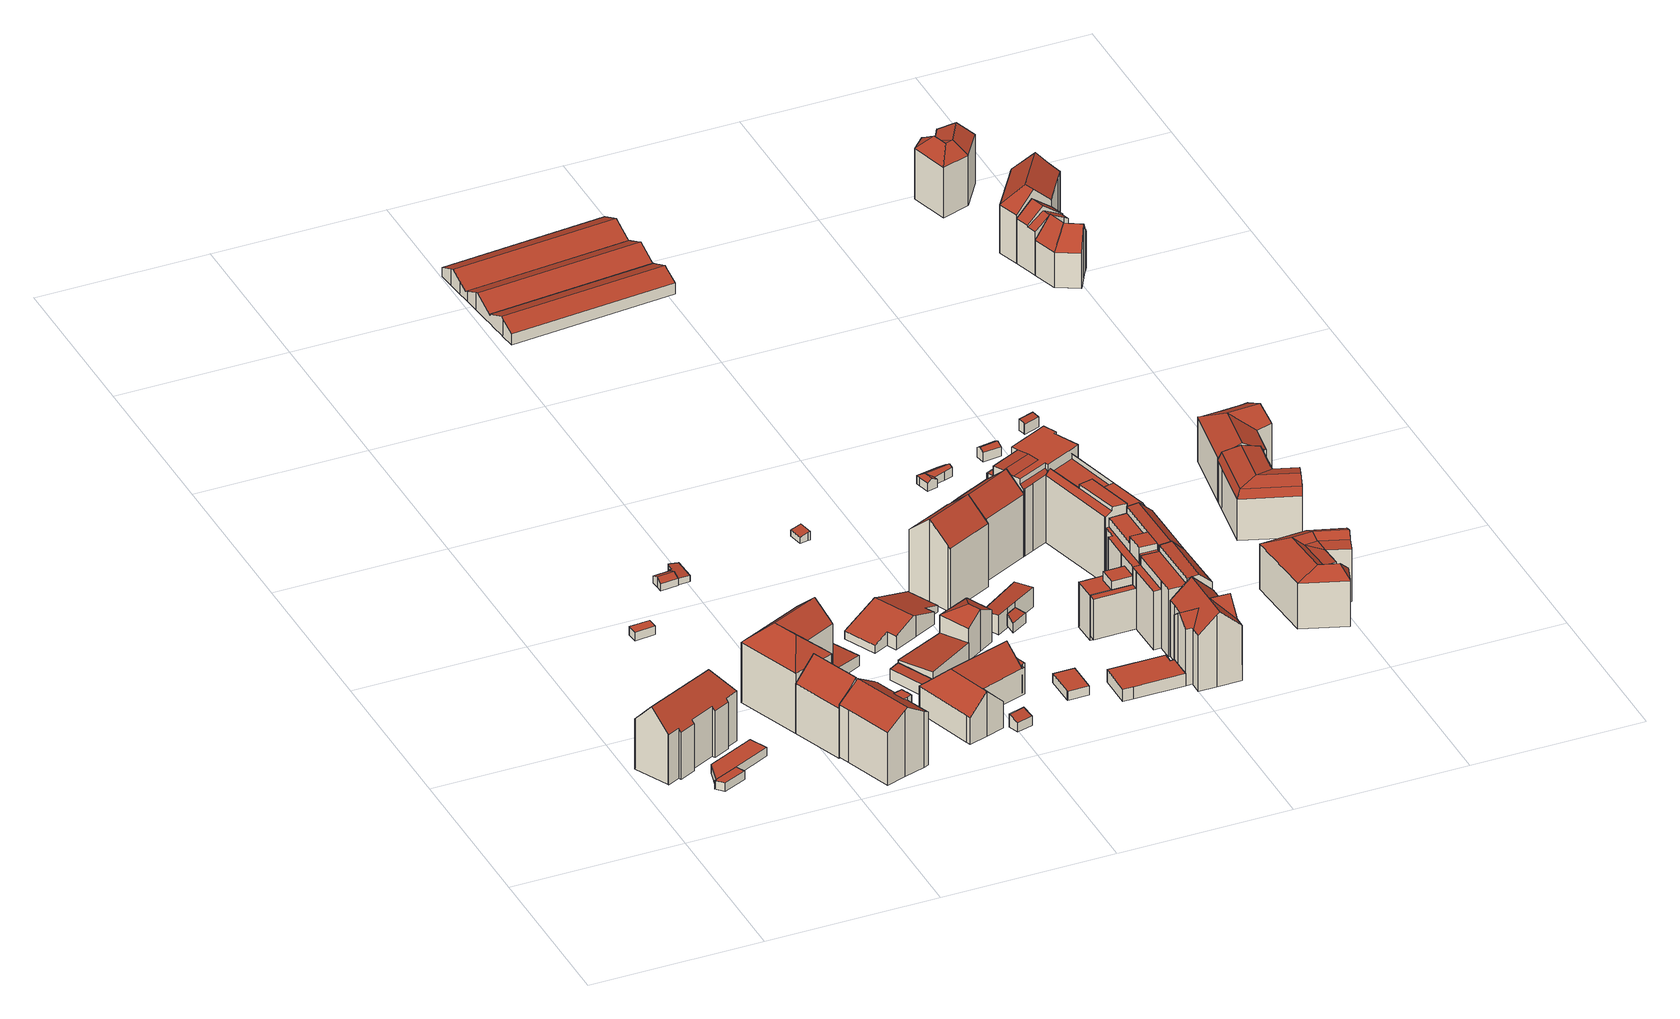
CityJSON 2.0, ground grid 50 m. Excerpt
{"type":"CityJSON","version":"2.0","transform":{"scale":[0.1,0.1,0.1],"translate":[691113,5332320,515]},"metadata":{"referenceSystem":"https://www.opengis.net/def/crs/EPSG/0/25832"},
"CityObjects":{
"building1":{"type":"Building","attributes":{"Gemeindeschluessel":"09162000","HoeheDach":"520.794","HoeheGrund":"518.160","Methode":"1000","NiedrigsteTraufeDesGebaeudes":"520.794","Geometrietyp2DReferenz":"3000","function":"31001_2000","roofType":"1000","measuredHeight":2.63},"geometry":[{"type":"MultiSurface","lod":"2","boundaries":[[[0,1,2,3]],[[4,5,6,0,3]],[[4,7,8,5]],[[6,9,1,0]],[[2,1,9,8,7]],[[5,8,9,6]],[[3,2,7,4]]],"semantics":{"surfaces":[{"type":"WallSurface"},{"type":"GroundSurface"},{"type":"RoofSurface"}],"values":[0,1,0,0,2,0,0]}}]},
"building2":{"type":"Building","attributes":{"Gemeindeschluessel":"09162000","HoeheDach":"539.740","HoeheGrund":"517.800","Methode":"2000","NiedrigsteTraufeDesGebaeudes":"532.328","Geometrietyp2DReferenz":"3000","function":"31001_1000","roofType":"3200","measuredHeight":21.94,"storeysAboveGround":5},"geometry":[{"type":"MultiSurface","lod":"2","boundaries":[[[10,11,12,13]],[[14,15,16,17]],[[18,19,20,21]],[[22,23,11,10]],[[24,25,26,27]],[[28,29,30,31]],[[32,33,34,35]],[[36,37,38,39]],[[38,37,40,41,30,29,42,32,35,43,12,11,23]],[[44,45,46,34,33]],[[21,20,25,24]],[[47,44,33,32]],[[48,49,15,14]],[[17,16,19,18]],[[43,35,34,46,50,26,25,20,19,16,15,49]],[[38,23,22,39]],[[51,41,40,52]],[[47,32,42,53]],[[54,50,46,45]],[[42,29,28,53]],[[28,31,51,52,36,39,22,10,13,48,14,17,18,21,24,27,54,45,44,47,53]],[[48,13,12,43,49]],[[30,41,51,31]],[[40,37,36,52]],[[27,26,50,54]]],"semantics":{"surfaces":[{"type":"WallSurface"},{"type":"RoofSurface"},{"type":"GroundSurface"}],"values":[0,0,0,0,0,0,1,0,1,0,0,0,0,0,1,0,0,0,0,0,2,0,0,0,0]}}]},
"building3":{"type":"Building","attributes":{"Gemeindeschluessel":"09162000","HoeheDach":"520.698","HoeheGrund":"517.970","Methode":"1000","NiedrigsteTraufeDesGebaeudes":"520.698","Geometrietyp2DReferenz":"3000","function":"31001_2000","roofType":"1000","measuredHeight":2.73},"geometry":[{"type":"MultiSurface","lod":"2","boundaries":[[[55,56,57,58]],[[59,57,56,60,61]],[[58,57,59,62]],[[63,61,60,64]],[[64,60,56,55]],[[63,64,55,58,62]],[[62,59,61,63]]],"semantics":{"surfaces":[{"type":"WallSurface"},{"type":"RoofSurface"},{"type":"GroundSurface"}],"values":[0,1,0,0,0,2,0]}}]},
"building4":{"type":"Building","attributes":{"Gemeindeschluessel":"09162000","HoeheDach":"520.547","HoeheGrund":"517.800","Methode":"1000","NiedrigsteTraufeDesGebaeudes":"520.547","Geometrietyp2DReferenz":"3000","function":"31001_2523","roofType":"1000","measuredHeight":2.75},"geometry":[{"type":"MultiSurface","lod":"2","boundaries":[[[65,66,67,68,69]],[[68,70,71,69]],[[71,70,72,73,74]],[[66,73,72,67]],[[69,71,74,65]],[[67,72,70,68]],[[65,74,73,66]]],"semantics":{"surfaces":[{"type":"GroundSurface"},{"type":"WallSurface"},{"type":"RoofSurface"}],"values":[0,1,2,1,1,1,1]}}]},
"building5":{"type":"Building","attributes":{"Gemeindeschluessel":"09162000","HoeheDach":"538.974","HoeheGrund":"517.140","Methode":"1000","NiedrigsteTraufeDesGebaeudes":"532.515","Geometrietyp2DReferenz":"3000","function":"31001_1000","roofType":"3100","measuredHeight":21.83,"storeysAboveGround":4},"geometry":[{"type":"MultiSurface","lod":"2","boundaries":[[[75,76,77,78,79]],[[80,81,82,83]],[[83,82,84,85]],[[86,79,78,87]],[[86,84,82,81,75,79]],[[76,75,81,80]],[[88,85,84,86,87]],[[78,77,88,87]],[[88,77,76,80,83,85]]],"semantics":{"surfaces":[{"type":"WallSurface"},{"type":"RoofSurface"},{"type":"GroundSurface"}],"values":[0,0,0,1,1,0,0,0,2]}}]},
"building6":{"type":"Building","attributes":{"Gemeindeschluessel":"09162000","HoeheDach":"538.640","HoeheGrund":"517.460","Methode":"2000","NiedrigsteTraufeDesGebaeudes":"520.430","Geometrietyp2DReferenz":"3000","function":"31001_1000","roofType":"3100","measuredHeight":21.18,"storeysAboveGround":5},"geometry":[{"type":"MultiSurface","lod":"2","boundaries":[[[89,90,91]],[[92,93,94,95]],[[96,97,90,89,98]],[[99,100,101,102]],[[103,104,105,106]],[[107,108,109,110]],[[95,101,100,92]],[[111,104,112]],[[106,105,113,114]],[[115,116,90,97]],[[117,118,119,120]],[[96,98,121,122]],[[91,90,116,123,94,93,113,105,104,111]],[[124,122,121,125,126]],[[127,123,116,115]],[[124,126,128,129]],[[129,128,130,131]],[[110,109,132,133]],[[134,125,121,98,89,91,111,112,132,109,108,135,136,137]],[[134,119,118,130,128,126,125]],[[127,115,97,96,122,124,129,131,117,120,138,139,140,107,110,133,103,106,114,99,102]],[[139,136,135,140]],[[140,135,108,107]],[[99,114,113,93,92,100]],[[138,137,136,139]],[[103,133,132,112,104]],[[131,130,118,117]],[[138,120,119,134,137]],[[127,102,101,95,94,123]]],"semantics":{"surfaces":[{"type":"WallSurface"},{"type":"RoofSurface"},{"type":"GroundSurface"}],"values":[0,0,0,0,0,0,1,0,0,0,0,0,1,0,0,0,0,0,1,1,2,0,0,0,0,0,0,0,0]}}]},
"building7":{"type":"Building","attributes":{"Gemeindeschluessel":"09162000","HoeheDach":"541.500","HoeheGrund":"517.080","Methode":"2000","NiedrigsteTraufeDesGebaeudes":"535.804","Geometrietyp2DReferenz":"3000","function":"31001_1000","roofType":"3200","measuredHeight":24.42,"storeysAboveGround":5},"geometry":[{"type":"MultiSurface","lod":"2","boundaries":[[[141,142,143,144,145,146,147]],[[148,142,141,149]],[[150,151,152,153]],[[144,154,155,145]],[[76,156,143,142,148]],[[146,145,155,157,158]],[[153,152,77,149]],[[141,147,153,149]],[[151,150,159,160]],[[154,144,143,156]],[[147,161,159,150,153]],[[162,163,158,157]],[[164,160,159,161,165]],[[155,154,156,76,77,152,151,160,164,162,157]],[[164,165,163,162]],[[76,148,149,77]],[[147,146,158,163,165,161]]],"semantics":{"surfaces":[{"type":"RoofSurface"},{"type":"WallSurface"},{"type":"GroundSurface"}],"values":[0,0,1,1,1,1,1,0,1,1,0,1,1,2,1,1,0]}}]},
"building8":{"type":"Building","attributes":{"Gemeindeschluessel":"09162000","HoeheDach":"520.175","HoeheGrund":"517.110","Methode":"1000","NiedrigsteTraufeDesGebaeudes":"519.291","Geometrietyp2DReferenz":"3000","function":"31001_2000","roofType":"3100","measuredHeight":3.06,"storeysAboveGround":1},"geometry":[{"type":"MultiSurface","lod":"2","boundaries":[[[166,167,168,169]],[[169,168,170,171]],[[171,170,172,173]],[[174,175,176,177]],[[173,172,175,174]],[[175,168,167,176]],[[173,174,177,166,169,171]],[[172,170,168,175]],[[177,176,167,166]]],"semantics":{"surfaces":[{"type":"WallSurface"},{"type":"RoofSurface"},{"type":"GroundSurface"}],"values":[0,0,0,0,0,1,2,1,0]}}]},
"building9":{"type":"Building","attributes":{"Gemeindeschluessel":"09162000","HoeheDach":"520.482","HoeheGrund":"517.194","Methode":"1000","NiedrigsteTraufeDesGebaeudes":"520.482","Geometrietyp2DReferenz":"3000","function":"51009_1610","roofType":"1000","measuredHeight":3.29},"geometry":[{"type":"MultiSurface","lod":"2","boundaries":[[[178,179,180,181,182,183,184]],[[178,185,186,179]],[[182,187,188,183]],[[180,189,190,181]],[[191,188,187,190,189,186,185]],[[183,188,191,184]],[[184,191,185,178]],[[181,190,187,182]],[[179,186,189,180]]],"semantics":{"surfaces":[{"type":"GroundSurface"},{"type":"WallSurface"},{"type":"RoofSurface"}],"values":[0,1,1,1,2,1,1,1,1]}}]},
"building10":{"type":"Building","attributes":{"Gemeindeschluessel":"09162000","HoeheDach":"519.449","HoeheGrund":"517.340","Methode":"1000","NiedrigsteTraufeDesGebaeudes":"519.049","Geometrietyp2DReferenz":"3000","function":"31001_2000","roofType":"1000","measuredHeight":2.11,"storeysAboveGround":1},"geometry":[{"type":"MultiSurface","lod":"2","boundaries":[[[192,193,194,195,196,197,198,199,200,201,202]],[[203,204,202,201,200,205]],[[193,206,207,194]],[[208,209,205,200,199,198]],[[195,210,211,196]],[[197,212,208,198]],[[196,211,212,197]],[[194,207,210,195]],[[202,204,213,192]],[[192,213,206,193]],[[210,207,206,213,204,203,205,209,208,212,211]]],"semantics":{"surfaces":[{"type":"GroundSurface"},{"type":"WallSurface"},{"type":"RoofSurface"}],"values":[0,1,1,1,1,1,1,1,1,1,2]}}]},
"building11":{"type":"Building","attributes":{"Gemeindeschluessel":"09162000","HoeheDach":"520.287","HoeheGrund":"516.300","Methode":"2000","NiedrigsteTraufeDesGebaeudes":"519.603","Geometrietyp2DReferenz":"3000","function":"51009_1610","roofType":"1000","measuredHeight":3.99},"geometry":[{"type":"MultiSurface","lod":"2","boundaries":[[[214,215,216,217,218]],[[216,219,220,217]],[[215,221,219,216]],[[222,220,219,221,223]],[[218,222,223,214]],[[217,220,222,218]],[[214,223,221,215]]],"semantics":{"surfaces":[{"type":"GroundSurface"},{"type":"WallSurface"},{"type":"RoofSurface"}],"values":[0,1,1,2,1,1,1]}}]},
"building12":{"type":"Building","attributes":{"Gemeindeschluessel":"09162000","HoeheDach":"519.762","HoeheGrund":"516.045","Methode":"1000","NiedrigsteTraufeDesGebaeudes":"519.467","Geometrietyp2DReferenz":"3000","function":"51009_1610","roofType":"1000","measuredHeight":3.72},"geometry":[{"type":"MultiSurface","lod":"2","boundaries":[[[224,225,226,227]],[[227,226,228,229]],[[230,231,229,228]],[[229,231,224,227]],[[230,228,226,225]],[[231,230,225,224]]],"semantics":{"surfaces":[{"type":"WallSurface"},{"type":"GroundSurface"},{"type":"RoofSurface"}],"values":[0,0,0,1,2,0]}}]},
"building13":{"type":"Building","attributes":{"Gemeindeschluessel":"09162000","HoeheDach":"531.100","HoeheGrund":"517.111","Methode":"2000","NiedrigsteTraufeDesGebaeudes":"525.300","Geometrietyp2DReferenz":"3000","function":"31001_1000","roofType":"3100","measuredHeight":13.99,"storeysAboveGround":3},"geometry":[{"type":"MultiSurface","lod":"2","boundaries":[[[232,233,234,235]],[[236,237,238,239,240]],[[241,242,243,244,245,234,233,246,247,248,249]],[[250,244,243,251]],[[252,253,254,255,256,257]],[[241,249,258,259,260]],[[261,245,244,250]],[[262,263,264,265]],[[252,266,240,239,238,253]],[[267,255,254,268]],[[269,270,252,257]],[[253,238,260,259]],[[238,237,271,242,241,260]],[[269,257,256,272]],[[273,248,247,274]],[[253,259,258,275,276,264,263,254]],[[236,240,266,277]],[[237,236,277,270,269,272,267,268,262,265,278,279,273,274,280,232,235,261,250,251,271]],[[274,247,246,280]],[[265,264,276,278]],[[251,243,242,271]],[[277,266,252,270]],[[273,279,275,258,249,248]],[[280,246,233,232]],[[263,262,268,254]],[[255,267,272,256]],[[278,276,275,279]],[[235,234,245,261]]],"semantics":{"surfaces":[{"type":"WallSurface"},{"type":"RoofSurface"},{"type":"GroundSurface"}],"values":[0,0,1,0,1,0,0,0,1,0,0,1,0,0,0,1,0,2,0,0,0,0,0,0,0,0,0,0]}}]},
"building14":{"type":"Building","attributes":{"Gemeindeschluessel":"09162000","HoeheDach":"521.209","HoeheGrund":"517.230","Methode":"1000","NiedrigsteTraufeDesGebaeudes":"520.089","Geometrietyp2DReferenz":"3000","function":"31001_2000","roofType":"2100","measuredHeight":3.98},"geometry":[{"type":"MultiSurface","lod":"2","boundaries":[[[281,282,283,284]],[[285,286,287,288]],[[288,287,282,281]],[[284,285,288,281]],[[284,283,286,285]],[[282,287,286,283]]],"semantics":{"surfaces":[{"type":"WallSurface"},{"type":"GroundSurface"},{"type":"RoofSurface"}],"values":[0,0,0,1,0,2]}}]},
"building15":{"type":"Building","attributes":{"Gemeindeschluessel":"09162000","HoeheDach":"522.174","HoeheGrund":"516.350","Methode":"2000","NiedrigsteTraufeDesGebaeudes":"520.690","Geometrietyp2DReferenz":"3000","function":"31001_2000","roofType":"1000","measuredHeight":5.82},"geometry":[{"type":"MultiSurface","lod":"2","boundaries":[[[289,290,291,292]],[[289,292,293,294]],[[290,289,294,295]],[[291,290,295,296]],[[296,293,292,291]],[[295,294,293,296]]],"semantics":{"surfaces":[{"type":"WallSurface"},{"type":"RoofSurface"},{"type":"GroundSurface"}],"values":[0,1,0,2,0,0]}}]},
"building16":{"type":"Building","attributes":{"Gemeindeschluessel":"09162000","HoeheDach":"523.506","HoeheGrund":"516.670","Methode":"2000","NiedrigsteTraufeDesGebaeudes":"518.703","Geometrietyp2DReferenz":"3000","function":"31001_9998","roofType":"3100","measuredHeight":6.84},"geometry":[{"type":"MultiSurface","lod":"2","boundaries":[[[297,298,299,300,301,302]],[[303,298,297,304]],[[304,297,302,305]],[[306,307,308,309]],[[310,305,302,301,311]],[[312,313,310,311]],[[312,311,301,300,314,308,307,315]],[[313,312,315,316]],[[307,306,316,315]],[[306,309,317,318,303,304,305,310,313,316]],[[309,308,314,317]],[[318,299,298,303]],[[318,317,314,300,299]]],"semantics":{"surfaces":[{"type":"RoofSurface"},{"type":"WallSurface"},{"type":"GroundSurface"}],"values":[0,1,1,1,1,1,0,1,1,2,1,1,1]}}]},
"building17":{"type":"Building","attributes":{"Gemeindeschluessel":"09162000","HoeheDach":"519.947","HoeheGrund":"517.290","Methode":"1000","NiedrigsteTraufeDesGebaeudes":"519.219","Geometrietyp2DReferenz":"3000","function":"31001_2000","roofType":"2100","measuredHeight":2.66,"storeysAboveGround":1},"geometry":[{"type":"MultiSurface","lod":"2","boundaries":[[[319,320,321,322]],[[322,323,324,325,326,319]],[[320,327,328,329,330,321]],[[325,328,327,326]],[[324,329,328,325]],[[326,327,320,319]],[[322,321,330,323]],[[323,330,329,324]]],"semantics":{"surfaces":[{"type":"WallSurface"},{"type":"GroundSurface"},{"type":"RoofSurface"}],"values":[0,1,2,0,0,0,0,0]}}]},
"building18":{"type":"Building","attributes":{"Gemeindeschluessel":"09162000","HoeheDach":"529.580","HoeheGrund":"516.630","Methode":"2000","NiedrigsteTraufeDesGebaeudes":"526.435","Geometrietyp2DReferenz":"3000","function":"31001_9998","roofType":"3200","measuredHeight":12.95,"storeysAboveGround":2},"geometry":[{"type":"MultiSurface","lod":"2","boundaries":[[[331,332,333,334,335]],[[336,337,338,339,340]],[[332,341,342,333]],[[339,338,342]],[[331,343,341,332]],[[331,335,336,340,343]],[[336,335,334,337]],[[341,343,340,339,342]],[[337,334,333,342,338]]],"semantics":{"surfaces":[{"type":"GroundSurface"},{"type":"RoofSurface"},{"type":"WallSurface"}],"values":[0,1,2,1,2,2,2,1,2]}}]},
"building19":{"type":"Building","attributes":{"Gemeindeschluessel":"09162000","HoeheDach":"519.732","HoeheGrund":"516.910","Methode":"1000","NiedrigsteTraufeDesGebaeudes":"519.732","Geometrietyp2DReferenz":"3000","function":"31001_2000","roofType":"1000","measuredHeight":2.82},"geometry":[{"type":"MultiSurface","lod":"2","boundaries":[[[344,345,346,347]],[[348,349,350,351]],[[352,353,345,344]],[[351,350,353,352]],[[347,346,349,348]],[[352,344,347,348,351]],[[350,349,346,345,353]]],"semantics":{"surfaces":[{"type":"WallSurface"},{"type":"GroundSurface"},{"type":"RoofSurface"}],"values":[0,0,0,0,0,1,2]}}]},
"building20":{"type":"Building","attributes":{"Gemeindeschluessel":"09162000","HoeheDach":"542.150","HoeheGrund":"516.320","Methode":"2000","NiedrigsteTraufeDesGebaeudes":"535.943","Geometrietyp2DReferenz":"3000","function":"31001_1000","roofType":"3100","measuredHeight":25.83,"storeysAboveGround":4},"geometry":[{"type":"MultiSurface","lod":"2","boundaries":[[[354,355,356,357]],[[358,359,360,361]],[[362,363,364,355,354]],[[365,366,367,359,358]],[[359,367,364,363,368,369,370,360]],[[371,369,368,372]],[[362,354,357,373,365,358,361,374,371,372]],[[372,368,363,362]],[[374,370,369,371]],[[366,375,356,355,364,367]],[[361,360,370,374]],[[373,375,366,365]],[[357,356,375,373]]],"semantics":{"surfaces":[{"type":"WallSurface"},{"type":"RoofSurface"},{"type":"GroundSurface"}],"values":[0,0,0,0,1,0,2,0,0,1,0,0,0]}}]},
"building21":{"type":"Building","attributes":{"Gemeindeschluessel":"09162000","HoeheDach":"520.926","HoeheGrund":"517.280","Methode":"1000","NiedrigsteTraufeDesGebaeudes":"520.334","Geometrietyp2DReferenz":"3000","function":"31001_2000","roofType":"2100","measuredHeight":3.65},"geometry":[{"type":"MultiSurface","lod":"2","boundaries":[[[376,377,378,379]],[[380,381,382,383]],[[383,382,377,376]],[[379,378,381,380]],[[380,383,376,379]],[[378,377,382,381]]],"semantics":{"surfaces":[{"type":"WallSurface"},{"type":"GroundSurface"},{"type":"RoofSurface"}],"values":[0,0,0,0,1,2]}}]},
"building22":{"type":"Building","attributes":{"Gemeindeschluessel":"09162000","HoeheDach":"522.579","HoeheGrund":"516.540","Methode":"1000","NiedrigsteTraufeDesGebaeudes":"521.618","Geometrietyp2DReferenz":"3000","function":"31001_2000","roofType":"1000","measuredHeight":6.04},"geometry":[{"type":"MultiSurface","lod":"2","boundaries":[[[384,385,386,387]],[[388,389,390,391]],[[387,386,389,388]],[[392,393,384,387,388,391]],[[394,395,390,389,386,385]],[[385,384,393,394]],[[391,390,395,392]],[[394,393,392,395]]],"semantics":{"surfaces":[{"type":"WallSurface"},{"type":"GroundSurface"},{"type":"RoofSurface"}],"values":[0,0,0,1,2,0,0,0]}}]},
"building23":{"type":"Building","attributes":{"Gemeindeschluessel":"09162000","HoeheDach":"521.200","HoeheGrund":"517.410","Methode":"2000","NiedrigsteTraufeDesGebaeudes":"521.200","Geometrietyp2DReferenz":"3000","function":"31001_9998","roofType":"1000","measuredHeight":3.79,"storeysAboveGround":2},"geometry":[{"type":"MultiSurface","lod":"2","boundaries":[[[396,397,398,399]],[[400,401,402,403]],[[404,405,406,407]],[[405,408,409,406]],[[401,404,407,402]],[[401,400,410,397,396,408,405,404]],[[410,400,403,411]],[[408,396,399,409]],[[407,406,409,399,398,411,403,402]],[[397,410,411,398]]],"semantics":{"surfaces":[{"type":"WallSurface"},{"type":"RoofSurface"},{"type":"GroundSurface"}],"values":[0,0,0,0,0,1,0,0,2,0]}}]},
"building24":{"type":"Building","attributes":{"Gemeindeschluessel":"09162000","HoeheDach":"542.010","HoeheGrund":"517.360","Methode":"2000","NiedrigsteTraufeDesGebaeudes":"535.923","Geometrietyp2DReferenz":"3000","function":"31001_1000","roofType":"3100","measuredHeight":24.65,"storeysAboveGround":4},"geometry":[{"type":"MultiSurface","lod":"2","boundaries":[[[412,413,414,415,416,417,418]],[[419,412,418,420]],[[412,419,421,413]],[[422,423,424,425]],[[420,418,417,426]],[[427,428,429,430]],[[414,431,432,433,415]],[[425,424,428,427]],[[431,414,413,421]],[[431,421,419,420,426,422,425,427,430,432]],[[422,426,417,416,423]],[[430,429,433,432]],[[433,429,428,424,423,416,415]]],"semantics":{"surfaces":[{"type":"RoofSurface"},{"type":"WallSurface"},{"type":"GroundSurface"}],"values":[0,1,1,1,1,1,1,1,1,2,1,1,0]}}]},
"building25":{"type":"Building","attributes":{"Gemeindeschluessel":"09162000","HoeheDach":"522.910","HoeheGrund":"517.130","Methode":"2000","NiedrigsteTraufeDesGebaeudes":"519.643","Geometrietyp2DReferenz":"3000","function":"31001_2000","roofType":"3100","measuredHeight":5.78},"geometry":[{"type":"MultiSurface","lod":"2","boundaries":[[[434,435,436,437]],[[438,439,440,441]],[[442,443,444,445,446,447]],[[448,449,450,451]],[[452,453,454,455,450,449]],[[456,457,458,459,460,461,462,463]],[[464,465,466,467]],[[467,466,439,438]],[[468,448,451,469,459,458]],[[470,471,472,473,474,475,476,453,452,449,448,468,458,457,477]],[[478,479,442,447,465,464]],[[477,457,456,480]],[[476,436,435,481,454,453]],[[482,480,456,463,443,442,479]],[[465,447,446,440,439,466]],[[469,451,450,455,483,484,485,486,487,460,459]],[[444,462,461,488,489,490,445]],[[443,463,462,444]],[[481,491,492,483,455,454]],[[437,475,474,473,472,471,470,477,480,482,479,478,464,467,438,441,493,490,489,488,487,486,485,484,483,492,491,434]],[[437,436,476,475]],[[445,490,493,441,440,446]],[[491,481,435,434]],[[488,461,460,487]]],"semantics":{"surfaces":[{"type":"WallSurface"},{"type":"RoofSurface"},{"type":"GroundSurface"}],"values":[0,0,1,0,1,1,0,0,1,0,0,0,1,0,1,0,0,0,0,2,0,0,0,0]}}]},
"building26":{"type":"Building","attributes":{"Gemeindeschluessel":"09162000","HoeheDach":"540.110","HoeheGrund":"516.847","Methode":"2000","NiedrigsteTraufeDesGebaeudes":"529.368","Geometrietyp2DReferenz":"3000","function":"31001_1000","roofType":"3100","measuredHeight":23.26},"geometry":[{"type":"MultiSurface","lod":"2","boundaries":[[[494,495,496,497,498]],[[499,500,501,502,503,504]],[[494,505,506,495]],[[507,508,509,510,505,494,498]],[[511,512,503,513,514]],[[515,516,497,499,504]],[[507,516,515,512,511,517,518,519,508]],[[518,501,500,496,495,506,520,521,519]],[[513,503,502,522]],[[518,517,523,522,502,501]],[[499,497,496,500]],[[519,521,509,508]],[[515,504,503,512]],[[510,520,506,505]],[[509,521,520,510]],[[513,522,523,514]],[[511,514,523,517]],[[507,498,497,516]]],"semantics":{"surfaces":[{"type":"RoofSurface"},{"type":"WallSurface"},{"type":"GroundSurface"}],"values":[0,0,1,1,1,1,2,1,1,1,1,1,1,0,0,0,1,1]}}]},
"building27":{"type":"Building","attributes":{"Gemeindeschluessel":"09162000","HoeheDach":"540.524","HoeheGrund":"517.420","Methode":"2000","NiedrigsteTraufeDesGebaeudes":"534.578","Geometrietyp2DReferenz":"3000","function":"31001_9998","roofType":"3100","measuredHeight":23.1,"storeysAboveGround":4},"geometry":[{"type":"MultiSurface","lod":"2","boundaries":[[[406,409,524,525,526]],[[527,528,529,530]],[[406,526,531,407]],[[532,533,407,531]],[[534,535,536,537,409,406,407,533,538,539,540,527,530]],[[541,525,524,542,543]],[[538,533,532,544,545]],[[541,544,532,531,526,525]],[[527,540,546,547,528]],[[537,536,548,543,542]],[[524,409,537,542]],[[549,550,551]],[[535,552,548,536]],[[539,553,546,540]],[[534,530,529,554,550,549,555]],[[549,551,554,529,528,547,556,555]],[[550,554,551]],[[538,545,553,539]],[[547,546,553,545,544,541,543,548,552,556]],[[535,534,555,556,552]]],"semantics":{"surfaces":[{"type":"WallSurface"},{"type":"GroundSurface"},{"type":"RoofSurface"}],"values":[0,0,0,0,1,2,0,2,0,0,0,2,0,0,0,2,2,0,2,0]}}]},
"building28":{"type":"Building","attributes":{"Gemeindeschluessel":"09162000","HoeheDach":"540.111","HoeheGrund":"515.343","Methode":"2000","NiedrigsteTraufeDesGebaeudes":"529.300","Geometrietyp2DReferenz":"3000","function":"31001_1000","roofType":"1000","measuredHeight":24.77,"storeysAboveGround":7},"geometry":[{"type":"MultiSurface","lod":"2","boundaries":[[[557,558,501,559,560,561,562,563]],[[564,565,566,567]],[[568,569,570,571]],[[562,561,572,573]],[[521,574,575,576,577,578,579]],[[571,570,580,581]],[[500,496,582,583]],[[560,584,572,561]],[[559,501,500,583,585,586,580,570,569,587,588]],[[589,588,587,590]],[[591,565,592,593]],[[594,575,574,595]],[[596,566,565,591]],[[579,578,592,565,564,597]],[[573,572,584,598]],[[559,588,599,598,584,560]],[[557,600,589,590,568,571,581,601,602,594,595,603,558]],[[585,596,604,586]],[[603,521,579,597,605,496,500,501,558]],[[602,576,575,594]],[[601,577,576,602]],[[599,588,589,600,606]],[[581,580,586,604,593,592,578,577,601]],[[591,593,604,596]],[[595,574,521,603]],[[599,606,563,562,573,598]],[[605,597,564,607]],[[583,582,567,566,596,585]],[[605,607,582,496]],[[607,564,567,582]],[[557,563,606,600]],[[590,587,569,568]]],"semantics":{"surfaces":[{"type":"WallSurface"},{"type":"RoofSurface"},{"type":"GroundSurface"}],"values":[0,1,0,0,1,0,0,1,1,0,0,0,0,1,0,0,2,0,0,0,0,0,0,1,0,1,0,0,1,0,0,0]}}]},
"building29":{"type":"Building","attributes":{"Gemeindeschluessel":"09162000","HoeheDach":"520.837","HoeheGrund":"517.410","Methode":"1000","NiedrigsteTraufeDesGebaeudes":"519.825","Geometrietyp2DReferenz":"3000","function":"31001_2000","roofType":"3100","measuredHeight":3.43,"storeysAboveGround":1},"geometry":[{"type":"MultiSurface","lod":"2","boundaries":[[[608,609,610,611,612,613]],[[614,615,616,617,618,619,620,621]],[[622,623,624,625]],[[626,627,623,622,628,629]],[[630,631,618,617]],[[617,616,615,614,632,633,609,608,613,629,628,622,625,634,635,630]],[[620,619,636]],[[631,630,635,634,637,638]],[[613,612,626,629]],[[639,640,641,621,620,636,642]],[[636,619,618,631,638,643,642]],[[614,621,641,632]],[[612,611,610,640,639,642,626]],[[609,633,632,641,640,610]],[[642,643,638,637,624,623,627,626]],[[625,624,637,634]]],"semantics":{"surfaces":[{"type":"WallSurface"},{"type":"GroundSurface"},{"type":"RoofSurface"}],"values":[0,0,0,0,0,1,2,0,0,2,2,0,2,0,2,0]}}]},
"building30":{"type":"Building","attributes":{"Gemeindeschluessel":"09162000","HoeheDach":"541.300","HoeheGrund":"517.275","Methode":"2000","NiedrigsteTraufeDesGebaeudes":"537.900","Geometrietyp2DReferenz":"3000","function":"31001_9998","roofType":"1000","measuredHeight":24.02,"storeysAboveGround":7},"geometry":[{"type":"MultiSurface","lod":"2","boundaries":[[[644,645,646,647]],[[648,649,650,651]],[[652,653,650,649]],[[654,655,656,652,649,648,657]],[[658,659,660,661]],[[662,663,664,665]],[[651,650,666,667]],[[668,669,670,671]],[[656,672,673,653,652]],[[644,647,674,668,671,655,654,675,676,677,678,658,661]],[[650,653,673]],[[678,679,659,658]],[[650,673,672,664,663,680,660,659,679,681,682,666]],[[676,682,681,677]],[[670,669,683,646,645,684,662,665]],[[647,646,683,674]],[[676,675,685,667,666,682]],[[655,671,670,665,664,672,656]],[[654,657,685,675]],[[644,661,660,680,684,645]],[[684,680,663,662]],[[657,648,651,667,685]],[[674,683,669,668]],[[677,681,679,678]]],"semantics":{"surfaces":[{"type":"WallSurface"},{"type":"RoofSurface"},{"type":"GroundSurface"}],"values":[0,0,1,0,0,0,0,0,1,2,0,0,1,0,1,0,0,0,0,0,0,1,0,0]}}]},
"building31":{"type":"Building","attributes":{"Gemeindeschluessel":"09162000","HoeheDach":"540.810","HoeheGrund":"517.330","Methode":"2000","NiedrigsteTraufeDesGebaeudes":"535.216","Geometrietyp2DReferenz":"3000","function":"31001_9998","roofType":"1000","measuredHeight":23.48,"storeysAboveGround":7},"geometry":[{"type":"MultiSurface","lod":"2","boundaries":[[[686,687,688,689]],[[690,691,692,693]],[[694,695,696,697]],[[698,688,699,700]],[[701,689,688,698]],[[698,700,694,697,702,701]],[[693,692,703,644]],[[704,705,686,689,701,702]],[[690,693,644,661,706,707]],[[661,644,703,695,694,700,699,708]],[[709,710,711,696]],[[688,687,712,713,708,699]],[[692,691,709,696,695,703]],[[661,708,713,706]],[[706,713,712,707]],[[704,711,710,705]],[[690,707,712,687,686,705,710,709,691]],[[697,696,711,704,702]]],"semantics":{"surfaces":[{"type":"RoofSurface"},{"type":"WallSurface"},{"type":"GroundSurface"}],"values":[0,1,1,1,1,0,1,1,2,1,1,0,0,1,1,0,1,1]}}]},
"building32":{"type":"Building","attributes":{"Gemeindeschluessel":"09162000","HoeheDach":"521.710","HoeheGrund":"517.876","Methode":"2000","NiedrigsteTraufeDesGebaeudes":"520.749","Geometrietyp2DReferenz":"3000","function":"31001_2000","roofType":"3100","measuredHeight":3.83,"storeysAboveGround":1},"geometry":[{"type":"MultiSurface","lod":"2","boundaries":[[[714,715,716,717,718,719]],[[715,714,720,721,722,716]],[[718,717,723,724]],[[721,724,723,722]],[[716,722,723,717]],[[718,724,725,719]],[[719,725,720,714]],[[720,725,724,721]]],"semantics":{"surfaces":[{"type":"GroundSurface"},{"type":"WallSurface"},{"type":"RoofSurface"}],"values":[0,1,1,2,1,1,1,2]}}]},
"building33":{"type":"Building","attributes":{"Gemeindeschluessel":"09162000","HoeheDach":"522.770","HoeheGrund":"519.310","Methode":"1000","NiedrigsteTraufeDesGebaeudes":"522.425","Geometrietyp2DReferenz":"3000","function":"31001_2000","roofType":"1000","measuredHeight":3.46,"storeysAboveGround":1},"geometry":[{"type":"MultiSurface","lod":"2","boundaries":[[[726,727,728,729]],[[730,731,727,726]],[[730,732,733,731]],[[733,732,734,735]],[[728,736,737,729]],[[730,726,729,737,734,732]],[[727,731,733,735,736,728]],[[735,734,737,736]]],"semantics":{"surfaces":[{"type":"WallSurface"},{"type":"GroundSurface"},{"type":"RoofSurface"}],"values":[0,0,0,0,0,1,2,0]}}]},
"building34":{"type":"Building","attributes":{"Gemeindeschluessel":"09162000","HoeheDach":"535.431","HoeheGrund":"517.350","Methode":"2000","NiedrigsteTraufeDesGebaeudes":"519.500","Geometrietyp2DReferenz":"3000","function":"31001_9998","roofType":"3100","measuredHeight":18.08,"storeysAboveGround":4},"geometry":[{"type":"MultiSurface","lod":"2","boundaries":[[[738,739,740,741,742]],[[739,743,744,745,740]],[[746,741,740,745,747]],[[748,749,750,751]],[[752,753,754,755]],[[739,738,756,757,758,759,760,761,762,763,755,754,764,743]],[[765,766,767,768,750,749,769,770]],[[771,772,773,769,774]],[[760,775,768,767,761]],[[758,776,777,759]],[[778,771,774,749,748]],[[772,746,773]],[[773,746,747,779]],[[780,766,765]],[[781,753,779,747]],[[771,778,757,756,772]],[[747,745,744,781]],[[772,742,741,746]],[[757,778,776,758]],[[781,764,754,753]],[[764,781,744,743]],[[759,777,775,760]],[[773,779,770,769]],[[752,782,783,770,779,753]],[[748,751,775,777,776,778]],[[756,738,742,772]],[[783,784,780,765,770]],[[749,774,769]],[[762,784,783,782,763]],[[751,750,768,775]],[[763,782,752,755]],[[761,767,766,780,784,762]]],"semantics":{"surfaces":[{"type":"WallSurface"},{"type":"RoofSurface"},{"type":"GroundSurface"}],"values":[0,0,1,0,0,2,1,1,0,0,0,1,1,1,1,0,1,1,0,0,0,0,1,1,1,0,1,0,0,0,0,0]}}]},
"building35":{"type":"Building","attributes":{"Gemeindeschluessel":"09162000","HoeheDach":"533.720","HoeheGrund":"517.270","Methode":"2000","NiedrigsteTraufeDesGebaeudes":"530.050","Geometrietyp2DReferenz":"3000","function":"31001_1000","roofType":"3400","measuredHeight":16.45,"storeysAboveGround":4},"geometry":[{"type":"MultiSurface","lod":"2","boundaries":[[[785,786,787,788,789,790,791]],[[792,787,786]],[[793,794,785,795]],[[795,796,797,798,799,800]],[[801,802,803,804]],[[805,799,798,806]],[[794,807,786,785]],[[795,785,791,796]],[[807,808,792,786]],[[809,808,807,794,793,810,811]],[[812,789,788,813]],[[793,795,800,810]],[[800,814,811,810]],[[803,802,790,789]],[[806,798,797,815]],[[799,805,814,800]],[[815,797,796,791,790,802,801]],[[808,809,813,788,787,792]],[[814,805,806,815,801,804,812,813,809,811]],[[804,803,789,812]]],"semantics":{"surfaces":[{"type":"RoofSurface"},{"type":"WallSurface"},{"type":"GroundSurface"}],"values":[0,0,0,0,1,1,0,0,0,1,1,0,1,0,1,1,1,1,2,1]}}]},
"building36":{"type":"Building","attributes":{"Gemeindeschluessel":"09162000","HoeheDach":"534.330","HoeheGrund":"517.240","Methode":"2000","NiedrigsteTraufeDesGebaeudes":"530.938","Geometrietyp2DReferenz":"3000","function":"31001_1000","roofType":"3100","measuredHeight":17.09,"storeysAboveGround":4},"geometry":[{"type":"MultiSurface","lod":"2","boundaries":[[[816,817,818,819]],[[820,821,819,818]],[[822,823,824,825]],[[826,827,828,829]],[[830,831,817,816]],[[832,833,823,822]],[[821,820,834,835]],[[836,825,824,826,829]],[[826,824,823,833,837,827]],[[838,835,834,839,840]],[[832,838,840,837,833]],[[832,822,825,836,830,816,819,821,835,838]],[[827,837,840,839]],[[827,839,834,820,818,817,831,828]],[[828,831,830,836,829]]],"semantics":{"surfaces":[{"type":"WallSurface"},{"type":"RoofSurface"},{"type":"GroundSurface"}],"values":[0,0,0,1,0,0,0,0,1,0,0,2,1,1,0]}}]},
"building37":{"type":"Building","attributes":{"Gemeindeschluessel":"09162000","HoeheDach":"533.550","HoeheGrund":"516.710","Methode":"2000","NiedrigsteTraufeDesGebaeudes":"527.589","Geometrietyp2DReferenz":"3000","function":"31001_1000","roofType":"3100","measuredHeight":16.84,"storeysAboveGround":3},"geometry":[{"type":"MultiSurface","lod":"2","boundaries":[[[841,842,843,844]],[[845,846,847,848]],[[849,850,851,852,853]],[[854,855,856,857]],[[851,850,855,854]],[[858,859,853,852]],[[857,856,842,841]],[[860,861,862,844,843,863]],[[863,843,842,856,855,850,849,864]],[[846,864,865,847]],[[847,865,859,858,866,848]],[[860,863,864,846]],[[861,860,846,845]],[[857,841,844,862,861,845,848,866,858,852,851,854]],[[864,849,853,859,865]]],"semantics":{"surfaces":[{"type":"WallSurface"},{"type":"RoofSurface"},{"type":"GroundSurface"}],"values":[0,0,0,0,0,0,0,0,1,1,0,1,0,2,1]}}]},
"building38":{"type":"Building","attributes":{"Gemeindeschluessel":"09162000","HoeheDach":"534.600","HoeheGrund":"516.570","Methode":"2000","NiedrigsteTraufeDesGebaeudes":"529.310","Geometrietyp2DReferenz":"3000","function":"31001_1000","roofType":"3100","measuredHeight":18.03,"storeysAboveGround":4},"geometry":[{"type":"MultiSurface","lod":"2","boundaries":[[[867,868,869,870,871,872]],[[873,874,875,876,877,878,879,880]],[[881,882,870,869,883,884,885]],[[886,887,881,885,888,876,875,874]],[[889,872,871,870,882,890,891]],[[892,891,890,882,881,887,886,893]],[[894,895,896,867,872,889,897,898]],[[893,886,874,873]],[[899,900,894,898,901,892,893,873,880]],[[868,867,896,895,894,900,899,880,879,878,877,902,884,883,869]],[[877,876,888,902]],[[901,898,897,889,891,892]],[[902,888,885,884]]],"semantics":{"surfaces":[{"type":"WallSurface"},{"type":"RoofSurface"},{"type":"GroundSurface"}],"values":[0,0,0,1,1,0,0,1,0,2,0,1,0]}}]},
"building39":{"type":"Building","attributes":{"Gemeindeschluessel":"09162000","HoeheDach":"534.730","HoeheGrund":"516.301","Methode":"2000","NiedrigsteTraufeDesGebaeudes":"530.610","Geometrietyp2DReferenz":"3000","function":"31001_1000","roofType":"3100","measuredHeight":18.43,"storeysAboveGround":5},"geometry":[{"type":"MultiSurface","lod":"2","boundaries":[[[903,904,905,906,907,908]],[[909,910,911,912]],[[913,914,915,916,917]],[[918,919,920,921,922]],[[915,923,908,907,924,922,921]],[[925,918,922,924,926,927]],[[928,929,912,911,930]],[[931,930,911,910,932]],[[933,934,935,919,918,925,904,903,936,909,912,929]],[[914,931,932,937]],[[920,916,915,921]],[[938,939,931,914,913]],[[925,927,905,904]],[[920,919,935,917,916]],[[939,933,929,928]],[[906,905,927,926]],[[936,903,908,923,937]],[[928,930,931,939]],[[914,937,923,915]],[[926,924,907,906]],[[934,933,939,938]],[[935,934,938,913,917]],[[909,936,937,932,910]]],"semantics":{"surfaces":[{"type":"WallSurface"},{"type":"RoofSurface"},{"type":"GroundSurface"}],"values":[0,0,1,0,1,0,0,1,2,1,1,1,0,0,0,1,0,1,1,0,0,0,0]}}]},
"building40":{"type":"Building","attributes":{"Gemeindeschluessel":"09162000","HoeheDach":"537.200","HoeheGrund":"516.587","Methode":"2000","NiedrigsteTraufeDesGebaeudes":"531.511","Geometrietyp2DReferenz":"3000","function":"31001_1000","roofType":"3100","measuredHeight":20.61,"storeysAboveGround":4},"geometry":[{"type":"MultiSurface","lod":"2","boundaries":[[[940,941,942,943]],[[880,944,940,943,945,946,947,948,949,877]],[[950,951,952,942,941,953]],[[943,942,952,945]],[[940,944,954,953,941]],[[880,877,955,956,957,958]],[[880,958,954,944]],[[957,956,950]],[[949,959,955,877]],[[956,955,959,960,961,962,951,950]],[[948,960,959,949]],[[946,945,952,951,962]],[[958,957,950,953,954]],[[947,961,960,948]],[[946,962,961,947]]],"semantics":{"surfaces":[{"type":"WallSurface"},{"type":"GroundSurface"},{"type":"RoofSurface"}],"values":[0,1,2,0,0,0,0,2,0,2,0,0,2,0,0]}}]},
"building41":{"type":"Building","attributes":{"Gemeindeschluessel":"09162000","HoeheDach":"523.203","HoeheGrund":"516.620","Methode":"1000","NiedrigsteTraufeDesGebaeudes":"520.123","Geometrietyp2DReferenz":"3000","function":"31001_1000","roofType":"3100","measuredHeight":6.58,"storeysAboveGround":1},"geometry":[{"type":"MultiSurface","lod":"2","boundaries":[[[963,964,965,966,967,968]],[[969,970,971,972]],[[973,972,971,974,975,976]],[[977,978,979,980]],[[974,971,970,981,982,979,978,983,975]],[[964,963,984,985,969,972,973,976,986,977,980,987,988,965]],[[985,984,989,981,970,969]],[[982,990,966,965,988,987,980,979]],[[975,983,978,977,986,976]],[[963,968,989,984]],[[989,968,967,966,990,982,981]]],"semantics":{"surfaces":[{"type":"WallSurface"},{"type":"RoofSurface"},{"type":"GroundSurface"}],"values":[0,0,0,0,1,2,0,0,0,0,1]}}]}
},
"vertices":[
[245,169,32],[245,169,58],[176,138,58],[176,138,32],[157,160,32],[162,163,32],[233,195,32],[157,160,58],[162,163,58],[233,195,58],
[58,231,28],[58,231,183],[57,233,186],[57,233,28],[42,349,28],[42,349,185],[41,351,182],[41,351,28],[90,374,28],[90,374,183],[92,372,185],[92,372,28],[94,248,28],[94,248,183],[178,412,28],[178,412,186],[177,414,183],[177,414,28],[267,320,28],[267,320,173],[219,297,174],[219,297,28],[302,346,183],[254,448,183],[252,447,186],[238,379,247],[145,263,28],[145,263,174],[98,241,174],[98,241,28],[141,270,183],[215,305,183],[264,327,182],[33,283,247],[254,448,28],[225,434,28],[225,434,187],[302,346,28],[8,333,28],[8,333,184],[224,437,183],[215,305,28],[141,270,28],[264,327,28],[224,437,28],
[319,298,30],[319,298,57],[343,247,57],[343,247,30],[233,195,57],[179,233,57],[162,163,57],[233,195,30],[162,163,30],[179,233,30],
[249,907,28],[285,910,28],[309,912,28],[311,882,28],[252,876,28],[311,882,55],[252,876,55],[309,912,55],[285,910,55],[249,907,55],
[581,369,176],[581,369,21],[459,324,21],[459,324,176],[520,346,240],[636,222,21],[636,222,175],[580,199,235],[580,199,21],[575,198,239],[575,198,21],[575,198,240],[515,173,176],[515,173,21],
[683,118,190],[683,118,198],[671,114,198],[692,141,54],[692,141,198],[698,124,198],[698,124,54],[709,44,25],[683,118,25],[709,44,190],[700,144,25],[700,144,54],[706,127,54],[706,127,25],[671,153,25],[671,153,198],[685,158,198],[685,158,25],[646,224,25],[646,224,190],[659,185,190],[659,185,25],[659,149,198],[671,153,190],[691,141,198],[691,141,25],[697,123,25],[697,123,198],[515,173,25],[515,173,189],[575,198,234],[575,198,25],[695,39,199],[695,39,25],[697,124,198],[634,20,25],[641,22,236],[634,20,231],[697,124,25],[575,0,189],[575,0,25],[527,139,189],[527,139,25],[661,182,189],[661,182,25],[579,199,236],[645,226,189],[636,222,196],[580,199,236],[580,199,25],[636,222,25],[645,226,25],
[498,408,265],[580,369,209],[566,411,208],[552,405,222],[536,444,222],[551,451,208],[471,482,265],[581,369,208],[459,324,208],[587,605,208],[587,605,21],[390,512,21],[390,512,208],[552,405,21],[536,444,21],[566,411,21],[641,494,21],[641,494,208],[588,603,210],[588,603,21],[614,549,265],[637,502,21],[637,502,217],[615,547,21],[615,547,263],
[459,1117,21],[459,1117,43],[461,1096,52],[461,1096,21],[463,1075,43],[463,1075,21],[412,1071,43],[412,1071,21],[411,1092,21],[411,1092,52],[409,1113,43],[409,1113,21],
[646,224,22],[729,286,22],[750,258,22],[740,250,22],[686,209,22],[661,182,22],[659,185,22],[646,224,55],[729,286,55],[686,209,55],[661,182,55],[750,258,55],[740,250,55],[659,185,55],
[498,1078,23],[463,1075,23],[461,1096,23],[459,1117,23],[459,1121,23],[466,1122,23],[466,1127,23],[467,1146,23],[467,1147,23],[473,1147,23],[496,1146,23],[473,1147,43],[496,1146,40],[467,1147,43],[463,1075,44],[461,1096,44],[466,1127,44],[467,1146,43],[459,1117,44],[459,1121,44],[466,1122,44],[498,1078,41],
[589,603,13],[693,654,13],[742,553,13],[637,502,13],[616,547,13],[742,553,46],[637,502,53],[693,654,46],[616,547,53],[589,603,53],
[841,352,10],[841,352,45],[790,465,45],[790,465,10],[819,479,48],[819,479,10],[870,370,48],[870,370,10],
[1056,352,21],[1056,352,103],[1070,310,103],[1070,310,21],[956,141,21],[935,204,21],[935,204,103],[936,204,103],[956,141,103],[1066,246,103],[1074,249,103],[1071,257,103],[1075,265,103],[1083,268,103],[1048,349,103],[1040,353,103],[1037,361,103],[1030,359,103],[1075,265,21],[1071,257,21],[905,110,161],[862,243,161],[790,282,104],[790,279,104],[846,106,104],[850,93,104],[1030,359,104],[1048,303,161],[1066,246,104],[1083,268,21],[937,329,21],[937,329,104],[938,323,109],[938,323,21],[960,128,103],[790,279,21],[790,282,21],[850,93,21],[905,110,21],[1074,249,21],[846,106,21],[1037,361,21],[1040,353,21],[959,336,103],[961,330,109],[960,128,21],[961,330,21],[959,336,21],[1048,349,21],
[985,93,22],[985,93,51],[975,124,62],[975,124,22],[1022,139,22],[1022,139,62],[1032,107,51],[1032,107,22],
[967,546,59],[967,546,14],[819,479,14],[819,479,57],[870,370,72],[1009,455,72],[1009,455,14],[870,370,14],
[801,585,42],[844,605,59],[857,577,59],[922,609,85],[865,729,85],[757,678,42],[844,605,17],[801,585,17],[757,678,17],[983,672,17],[983,672,55],[996,645,55],[996,645,17],[871,732,17],[871,732,82],[984,786,37],[984,786,17],[930,613,82],[1028,694,37],[1028,694,17],[930,613,17],[857,577,17],
[830,1122,23],[830,1122,42],[822,1163,42],[822,1163,23],[848,1168,23],[853,1169,23],[860,1127,23],[855,1126,23],[855,1126,48],[860,1127,49],[853,1169,49],[848,1168,48],
[1053,483,16],[1009,455,16],[967,546,16],[1064,590,16],[1098,511,16],[1098,511,116],[1064,590,114],[1062,589,115],[1037,520,146],[1054,483,146],[1009,455,115],[967,546,115],[1053,483,145],
[1164,184,19],[1164,184,47],[1164,271,47],[1164,271,19],[1226,271,19],[1226,271,47],[1226,179,47],[1226,179,19],[1164,178,19],[1164,178,47],
[1193,761,13],[1193,761,218],[1197,753,210],[1197,753,13],[1029,750,13],[1029,750,270],[999,811,210],[999,811,13],[1139,876,13],[1139,876,210],[1168,814,271],[1055,693,13],[1055,693,217],[1029,748,271],[1138,877,210],[1113,865,210],[1110,863,210],[1113,865,13],[1138,877,13],[1059,686,13],[1110,863,13],[1059,686,209],
[1194,575,23],[1194,575,59],[1211,547,53],[1211,547,23],[1162,517,23],[1162,517,53],[1162,555,59],[1162,555,23],
[1263,617,15],[1263,617,76],[1194,575,76],[1194,575,15],[1162,555,15],[1162,555,76],[1129,535,76],[1129,535,15],[1106,584,15],[1236,674,15],[1236,674,66],[1106,584,67],
[1319,109,62],[1290,109,62],[1290,109,24],[1319,109,24],[1456,209,62],[1456,181,62],[1456,181,24],[1456,209,24],[1468,181,62],[1468,157,62],[1468,157,24],[1468,181,24],[1468,109,62],[1468,109,24],[1290,209,62],[1290,209,24],
[1278,942,211],[1179,895,210],[1139,876,209],[1168,814,270],[1307,882,270],[1305,885,266],[1280,938,214],[1278,942,24],[1280,938,24],[1179,895,24],[1332,829,24],[1332,829,218],[1333,829,217],[1333,829,24],[1305,885,24],[1330,827,24],[1330,827,217],[1197,763,218],[1197,763,24],[1139,876,24],[1193,761,24],[1193,761,217],
[1010,2314,21],[1010,2314,55],[528,2270,55],[528,2270,21],[974,2679,21],[974,2679,49],[979,2634,70],[979,2634,21],[502,2542,61],[505,2512,46],[986,2555,46],[983,2588,62],[980,2620,77],[499,2576,77],[517,2384,47],[517,2384,51],[999,2427,51],[999,2427,47],[519,2365,60],[523,2323,79],[1005,2366,79],[1000,2408,60],[506,2501,53],[510,2457,75],[511,2448,79],[992,2491,79],[992,2499,75],[987,2544,53],[986,2555,47],[505,2512,47],[497,2589,21],[497,2589,71],[493,2634,50],[493,2634,21],[515,2409,60],[996,2453,60],[511,2448,21],[515,2409,21],[517,2384,21],[519,2365,21],[523,2323,21],[523,2317,21],[523,2317,77],[510,2457,21],[499,2576,21],[502,2542,21],[506,2501,21],[1005,2360,76],[505,2512,21],[1000,2408,21],[999,2427,21],[996,2453,21],[992,2491,21],[992,2499,21],[987,2544,21],[986,2555,21],[983,2588,21],[1005,2360,21],[1005,2366,21],[980,2620,21],
[1539,258,228],[1537,429,228],[1484,431,228],[1486,305,228],[1486,258,228],[1486,305,199],[1484,431,199],[1473,431,199],[1462,431,199],[1463,410,199],[1465,304,199],[1539,258,248],[1537,429,248],[1486,258,18],[1610,259,18],[1610,259,216],[1573,259,251],[1342,408,18],[1463,410,18],[1463,410,144],[1342,408,144],[1465,304,18],[1486,305,18],[1342,431,18],[1473,431,18],[1607,427,18],[1571,428,251],[1607,427,216],[1462,431,144],[1342,431,144],
[1468,109,199],[1468,146,229],[1468,157,221],[1610,252,24],[1610,252,196],[1610,224,196],[1610,224,24],[1468,181,201],[1489,181,201],[1489,181,24],[1611,72,24],[1539,72,24],[1487,73,24],[1488,109,24],[1489,225,24],[1488,253,24],[1538,252,24],[1522,146,229],[1488,109,199],[1488,105,196],[1489,186,197],[1489,225,197],[1538,252,245],[1549,252,255],[1487,73,196],[1611,104,196],[1610,145,251],[1553,146,251],[1539,72,246],[1488,253,197],[1610,187,196],[1611,72,196],[1549,72,255],
[1342,431,3],[1473,431,3],[1463,431,199],[1463,431,170],[1402,431,170],[1402,431,143],[1342,431,143],[1535,438,248],[1534,496,248],[1483,497,248],[1484,439,248],[1474,584,3],[1474,584,199],[1473,618,199],[1473,618,3],[1401,482,170],[1401,482,143],[1605,586,216],[1605,620,216],[1605,627,216],[1600,627,220],[1567,626,251],[1570,428,251],[1473,625,199],[1473,625,3],[1484,439,229],[1484,439,199],[1462,483,170],[1483,497,199],[1482,625,199],[1461,584,199],[1462,503,199],[1462,503,3],[1461,584,3],[1534,496,228],[1533,626,248],[1533,626,228],[1605,620,3],[1605,586,3],[1483,497,228],[1535,429,248],[1462,483,143],[1462,503,143],[1341,501,3],[1600,627,3],[1605,627,3],[1607,427,3],[1482,625,228],[1535,429,228],[1341,501,143],[1535,438,229],
[1225,1221,24],[1229,1206,24],[1229,1206,49],[1225,1221,49],[1221,1238,49],[1221,1238,24],[1256,1226,24],[1257,1226,24],[1263,1228,24],[1289,1236,24],[1289,1236,50],[1263,1228,48],[1257,1226,48],[1256,1226,49],[1280,1263,24],[1280,1263,49],[1308,1268,49],[1308,1268,24],[1218,1251,49],[1249,1257,49],[1249,1257,24],[1218,1251,24],[1315,1244,24],[1315,1244,52],[1259,1213,24],[1244,1210,24],[1311,1256,24],[1312,1253,24],[1257,1227,48],[1311,1256,56],[1312,1253,58],[1241,1224,58],[1244,1210,58],[1259,1213,49],[1237,1239,58],[1253,1242,58],
[1411,867,23],[1411,867,232],[1366,846,232],[1366,846,23],[1287,923,229],[1287,923,260],[1376,966,260],[1376,966,229],[1302,892,263],[1391,934,263],[1280,938,23],[1305,885,23],[1305,885,262],[1280,938,229],[1529,924,23],[1529,924,260],[1528,923,260],[1528,923,23],[1416,882,244],[1416,882,260],[1327,839,260],[1327,839,244],[1367,984,260],[1367,984,229],[1336,831,23],[1336,831,232],[1332,829,232],[1332,829,23],[1317,860,260],[1406,902,260],[1337,832,23],[1278,942,23],[1482,1039,23],[1501,1001,23],[1494,997,23],[1494,997,260],[1421,872,260],[1501,1001,260],[1482,1039,260],[1337,832,232],[1421,872,232],[1278,942,229],
[1534,626,246],[1578,627,246],[1548,743,246],[1506,734,246],[1473,625,23],[1473,625,231],[1472,629,231],[1472,629,23],[1426,875,231],[1426,875,246],[1457,757,246],[1457,757,231],[1548,743,231],[1505,912,246],[1505,912,231],[1506,734,231],[1498,766,231],[1411,867,231],[1498,766,258],[1534,626,258],[1605,627,23],[1600,627,23],[1528,923,202],[1491,626,246],[1491,626,258],[1457,757,258],[1600,627,210],[1605,627,202],
[1413,1265,29],[1410,1279,29],[1408,1294,29],[1462,1302,29],[1464,1287,29],[1467,1272,29],[1413,1265,58],[1410,1279,67],[1408,1294,58],[1462,1302,58],[1464,1287,67],[1467,1272,57],
[1554,1325,43],[1554,1325,75],[1549,1343,78],[1549,1343,43],[1555,1320,43],[1555,1320,74],[1602,1336,43],[1602,1336,74],[1600,1340,43],[1600,1340,75],[1594,1358,78],[1594,1358,43],
[2021,292,24],[2040,350,24],[2040,350,202],[2033,329,190],[2021,292,187],[2062,415,24],[2062,415,165],[2041,353,204],[1953,357,190],[1951,384,204],[1959,254,45],[1959,254,165],[1965,252,165],[1965,252,45],[1840,235,165],[1827,441,165],[1827,441,24],[1840,235,24],[1955,315,24],[1957,281,24],[1986,271,24],[1992,261,24],[1987,244,24],[1988,244,24],[1969,186,24],[1840,231,24],[1962,449,24],[1955,220,204],[1988,241,168],[1988,244,165],[1987,244,165],[1922,244,190],[1900,239,204],[1957,281,187],[1955,315,187],[1915,354,190],[1959,254,187],[1987,244,45],[1986,271,45],[1992,261,45],[1957,281,45],[1892,381,204],[1970,188,169],[1962,449,165],[1840,231,165],[1841,231,166],[1969,186,166],
[1936,706,187],[1992,732,175],[1993,743,175],[1991,744,175],[1995,756,175],[2008,840,175],[1957,849,187],[2003,740,151],[2030,627,175],[2045,668,187],[1879,680,175],[1906,857,175],[1895,859,151],[1894,851,152],[1889,820,152],[1866,672,151],[2018,839,23],[2018,839,150],[2004,755,155],[2004,755,23],[1889,820,23],[1894,851,23],[2060,709,175],[2064,719,151],[2064,719,23],[2026,616,152],[2026,616,23],[1995,756,23],[1991,744,23],[1866,672,23],[1895,859,23],
[1993,1048,22],[1993,1048,163],[2043,1052,163],[2043,1052,22],[2069,1057,161],[2069,1057,22],[2023,838,22],[2023,838,160],[2018,839,163],[2018,839,22],[1959,848,193],[1981,991,193],[1924,1050,160],[1895,859,160],[1924,1051,22],[1924,1051,159],[2038,932,22],[2038,932,160],[2076,1002,191],[2076,1002,22],[1895,859,22],[2039,932,159],[2085,941,22],[2077,997,193],[2085,941,163],
[2025,1986,17],[2025,1986,144],[2008,1957,184],[2008,1957,17],[1919,1946,17],[1919,1946,126],[1898,2018,126],[1898,2018,17],[2004,2014,127],[2031,1999,127],[2031,1999,17],[2004,2014,17],[2004,2014,128],[2033,1998,17],[2033,1998,127],[2026,1985,144],[2026,1985,17],[1993,2048,17],[1993,2048,129],[1982,1912,126],[1982,1912,17],[2007,1956,17],[2007,1956,185],[1962,1981,185],[1947,2034,185],[1947,2034,17],
[1993,2048,16],[1995,2049,16],[2006,2050,16],[2006,2050,144],[1995,2049,151],[1993,2048,152],[1877,2090,156],[1926,2103,196],[1975,2116,155],[1988,2120,144],[1988,2120,16],[1975,2116,16],[1926,2103,16],[1877,2090,16],[1999,2075,146],[1999,2075,144],[1999,2075,16],[1998,2076,16],[1998,2076,146],[1938,2059,196],[1988,2072,155],[2002,2077,143],[1946,2034,182],[1988,2072,151],[1938,2059,182],[1890,2047,151],[1890,2047,156],[1898,2018,16],[1917,2024,16],[1946,2034,16],[1917,2024,163],[1898,2018,151],[1890,2047,16],[1898,2019,16],[1898,2019,151],[2002,2077,16],
[1812,2499,13],[1823,2510,13],[1823,2510,156],[1813,2500,156],[1813,2500,169],[1812,2499,171],[1850,2533,13],[1850,2533,170],[1851,2532,171],[1851,2532,13],[1792,2365,170],[1827,2426,197],[1814,2470,197],[1761,2475,170],[1760,2474,170],[1801,2510,13],[1798,2513,13],[1798,2513,170],[1800,2511,171],[1801,2510,171],[1823,2490,170],[1802,2511,169],[1811,2521,13],[1802,2511,156],[1811,2521,156],[1933,2477,165],[1933,2477,13],[1892,2505,197],[1850,2434,197],[1824,2490,170],[1874,2390,13],[1793,2364,13],[1760,2474,13],[1823,2489,13],[1823,2489,170],[1793,2364,170],[1874,2390,169],
[1931,2260,16],[1931,2260,165],[1948,2285,166],[1948,2285,16],[1857,2151,16],[1953,2291,16],[2033,2242,16],[2062,2228,16],[2059,2224,16],[2042,2199,16],[1922,2135,222],[2006,2259,222],[1953,2291,166],[1857,2151,166],[1857,2151,165],[1988,2120,165],[1987,2119,166],[1932,2105,222],[1877,2090,165],[2042,2199,166],[2059,2224,166],[2062,2228,166],[2033,2242,194],
[2040,2340,16],[2057,2366,16],[2068,2382,16],[2068,2382,51],[2057,2366,52],[2040,2340,53],[1989,2332,16],[1989,2332,80],[1981,2338,72],[1981,2338,16],[1974,2342,16],[1974,2342,65],[1960,2349,52],[1960,2349,16],[2007,2424,16],[2007,2424,52],[2029,2410,74],[2029,2410,16],[1991,2330,82],[2037,2404,82],[1961,2351,52],[2020,2311,16],[1991,2330,16],[1961,2351,16],[2037,2404,16],[2068,2383,16],[2020,2311,54],[2068,2383,52]
]}
